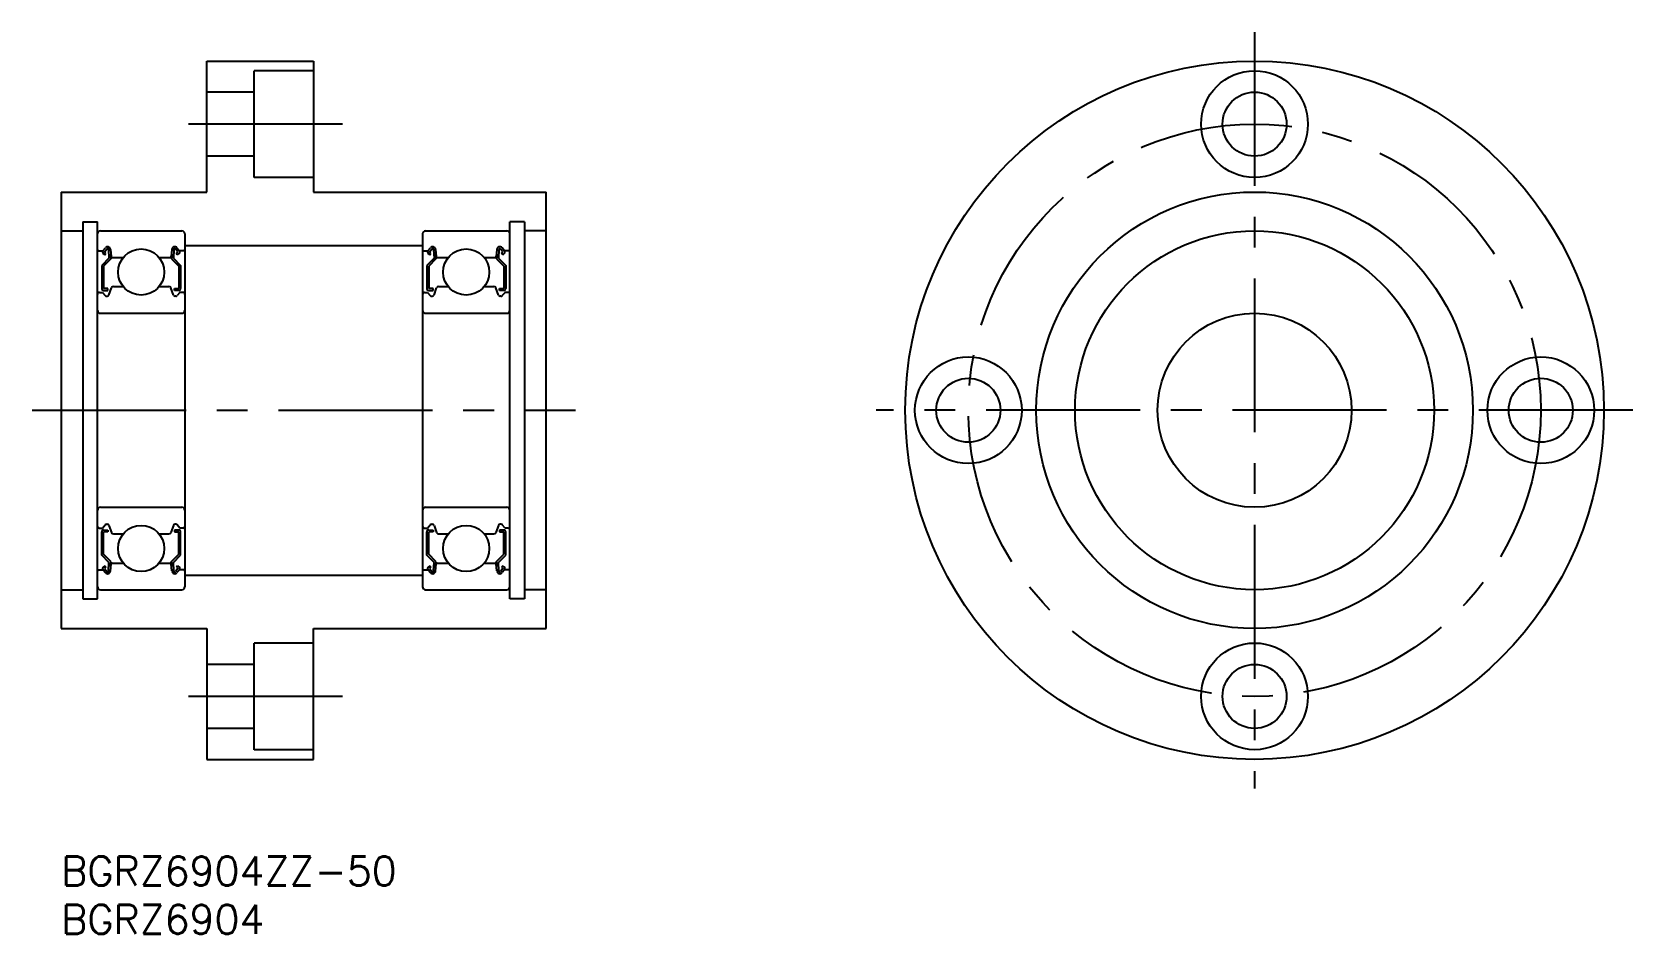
# Model space of a CAD drawing. Extents: x -3 to 162, y -8 to 85.
import ezdxf

# ---------------------------------------------------------------- set-up
doc = ezdxf.new("R2010")
doc.units = 0
doc.header["$LTSCALE"] = 0.5
doc.linetypes.add('CENTER', pattern=[50.8, 31.75, -6.35, 6.35, -6.35])
doc.layers.get('0').update_dxf_attribs({"linetype": 'CONTINUOUS'})
for name, color, linetype in [('CENTER', 1, 'CENTER'), ('MSM_CONTINUOUS', 7, 'CONTINUOUS'), ('MSM_PART_NUMBER', 7, 'CONTINUOUS')]:
    doc.layers.add(name, color=color, linetype=linetype)
doc.styles.get("Standard").update_dxf_attribs({"font": 'txt.shx', "height": 3, "bigfont": 'bigfont.shx'})

# ---------------------------------------------------------------- blocks, each defined once
blk = doc.blocks.new('*U2')
at = {"layer": 'MSM_PART_NUMBER'}
blk.add_text('BGRZ6904ZZ-50', height=3, dxfattribs=at).set_placement((0, -3))
blk = doc.blocks.new('*U3')
at = {"layer": 'MSM_PART_NUMBER'}
blk.add_text('BGRZ6904', height=3, dxfattribs=at).set_placement((0, -8))

msp = doc.modelspace()

# ---------------------------------------------------------------- linework, layer by layer
for p, q in [((15, 68.5), (15, 82)), ((15, 82), (26, 82)), ((19.9, 70), (19.9, 81)), ((26, 81), (19.9, 81)), ((26, 82), (26, 68.5)), ((19.9, 78.8), (15, 78.8)), ((19.9, 72.2), (15, 72.2)), ((26, 70), (19.9, 70)), ((0, 68.5), (0, 23.5)), ((0, 68.5), (15, 68.5)), ((26, 68.5), (50, 68.5)), ((50, 23.5), (50, 68.5)), ((0, 64.5), (2.25, 64.5)), ((2.25, 65.42), (2.25, 26.57)), ((2.25, 65.42), (3.75, 65.42)), ((3.75, 26.57), (3.75, 65.42)), ((4.05, 64.5), (12.45, 64.5)), ((37.55, 64.5), (45.95, 64.5)), ((46.25, 26.57), (46.25, 65.42)), ((47.75, 65.42), (46.25, 65.42)), ((47.75, 65.42), (47.75, 26.57)), ((50, 64.5), (47.75, 64.5)), ((4.31, 62.45), (4.56, 62.75)), ((12.19, 62.45), (11.94, 62.74)), ((12.75, 64.2), (12.75, 27.8)), ((12.75, 63), (37.25, 63)), ((37.25, 64.2), (37.25, 27.8)), ((37.81, 62.45), (38.06, 62.75)), ((45.69, 62.45), (45.44, 62.74)), ((3.85, 62.45), (4.31, 62.45)), ((4.93, 61.68), (4.18, 60.93)), ((4.49, 62.04), (4.33, 62.17)), ((5.13, 61.6), (4.38, 60.85)), ((4.46, 62.32), (4.71, 62.62)), ((4.62, 62.19), (4.46, 62.32)), ((4.49, 62.04), (4.62, 62.19)), ((4.89, 62.56), (4.93, 61.68)), ((5.09, 62.58), (5.15, 61.84)), ((5.13, 62.07), (5.13, 61.6)), ((5.25, 61.75), (6.4, 61.75)), ((10.1, 61.75), (11.25, 61.75)), ((11.41, 62.57), (11.35, 61.84)), ((11.37, 62.07), (11.37, 61.6)), ((11.37, 61.6), (12.12, 60.85)), ((11.61, 62.56), (11.57, 61.68)), ((11.57, 61.68), (12.32, 60.93)), ((12.04, 62.32), (11.79, 62.61)), ((11.88, 62.19), (12.04, 62.32)), ((12.01, 62.04), (11.88, 62.19)), ((12.01, 62.04), (12.16, 62.17)), ((12.65, 62.45), (12.19, 62.45)), ((37.35, 62.45), (37.81, 62.45)), ((38.43, 61.68), (37.68, 60.93)), ((37.99, 62.04), (37.83, 62.17)), ((38.63, 61.6), (37.88, 60.85)), ((37.96, 62.32), (38.21, 62.62)), ((38.12, 62.19), (37.96, 62.32)), ((37.99, 62.04), (38.12, 62.19)), ((38.39, 62.56), (38.43, 61.68)), ((38.59, 62.58), (38.65, 61.84)), ((38.63, 62.07), (38.63, 61.6)), ((38.75, 61.75), (39.9, 61.75)), ((43.6, 61.75), (44.75, 61.75)), ((44.91, 62.57), (44.85, 61.84)), ((44.87, 62.07), (44.87, 61.6)), ((44.87, 61.6), (45.62, 60.85)), ((45.11, 62.56), (45.07, 61.68)), ((45.07, 61.68), (45.82, 60.93)), ((45.54, 62.32), (45.29, 62.61)), ((45.38, 62.19), (45.54, 62.32)), ((45.51, 62.04), (45.38, 62.19)), ((45.51, 62.04), (45.66, 62.17)), ((46.15, 62.45), (45.69, 62.45)), ((4.18, 60.93), (4.18, 58.55)), ((4.38, 60.85), (4.38, 58.55)), ((12.12, 60.85), (12.12, 58.55)), ((12.32, 60.93), (12.32, 58.55)), ((37.68, 60.93), (37.68, 58.55)), ((37.88, 60.85), (37.88, 58.55)), ((45.62, 60.85), (45.62, 58.55)), ((45.82, 60.93), (45.82, 58.55)), ((3.95, 58.15), (4.25, 58.15)), ((4.25, 58.15), (4.53, 57.82)), ((4.83, 58.55), (4.38, 58.55)), ((4.38, 58.35), (4.83, 58.35)), ((4.68, 57.75), (4.74, 57.75)), ((4.83, 58.35), (4.83, 58.55)), ((4.93, 57.88), (5.2, 58.62)), ((5.39, 58.75), (6.4, 58.75)), ((10.1, 58.75), (11.11, 58.75)), ((11.57, 57.88), (11.3, 58.62)), ((11.67, 58.55), (12.12, 58.55)), ((11.67, 58.35), (11.67, 58.55)), ((12.12, 58.35), (11.67, 58.35)), ((11.82, 57.75), (11.76, 57.75)), ((12.25, 58.15), (11.97, 57.82)), ((12.55, 58.15), (12.25, 58.15)), ((37.45, 58.15), (37.75, 58.15)), ((37.75, 58.15), (38.03, 57.82)), ((38.33, 58.55), (37.88, 58.55)), ((37.88, 58.35), (38.33, 58.35)), ((38.18, 57.75), (38.24, 57.75)), ((38.33, 58.35), (38.33, 58.55)), ((38.43, 57.88), (38.7, 58.62)), ((38.89, 58.75), (39.9, 58.75)), ((43.6, 58.75), (44.61, 58.75)), ((45.07, 57.88), (44.8, 58.62)), ((45.17, 58.55), (45.62, 58.55)), ((45.17, 58.35), (45.17, 58.55)), ((45.62, 58.35), (45.17, 58.35)), ((45.32, 57.75), (45.26, 57.75)), ((45.75, 58.15), (45.47, 57.82)), ((46.05, 58.15), (45.75, 58.15)), ((4.05, 56), (12.45, 56)), ((37.55, 56), (45.95, 56)), ((4.05, 36), (12.45, 36)), ((37.55, 36), (45.95, 36)), ((3.95, 33.85), (4.25, 33.85)), ((4.18, 31.07), (4.18, 33.45)), ((4.25, 33.85), (4.53, 34.18)), ((4.38, 33.65), (4.83, 33.65)), ((4.38, 31.15), (4.38, 33.45)), ((4.83, 33.45), (4.38, 33.45)), ((4.68, 34.25), (4.74, 34.25)), ((4.83, 33.65), (4.83, 33.45)), ((4.93, 34.12), (5.2, 33.38)), ((5.39, 33.25), (6.4, 33.25)), ((5.64, 33.25), (5.64, 33.25)), ((10.1, 33.25), (11.11, 33.25)), ((11.57, 34.12), (11.3, 33.38)), ((12.12, 33.65), (11.67, 33.65)), ((11.67, 33.65), (11.67, 33.45)), ((11.67, 33.45), (12.12, 33.45)), ((11.82, 34.25), (11.76, 34.25)), ((12.25, 33.85), (11.97, 34.18)), ((12.12, 31.15), (12.12, 33.45)), ((12.55, 33.85), (12.25, 33.85)), ((12.32, 31.07), (12.32, 33.45)), ((37.45, 33.85), (37.75, 33.85)), ((37.68, 31.07), (37.68, 33.45)), ((37.75, 33.85), (38.03, 34.18)), ((37.88, 33.65), (38.33, 33.65)), ((37.88, 31.15), (37.88, 33.45)), ((38.33, 33.45), (37.88, 33.45)), ((38.18, 34.25), (38.24, 34.25)), ((38.33, 33.65), (38.33, 33.45)), ((38.43, 34.12), (38.7, 33.38)), ((38.89, 33.25), (39.9, 33.25)), ((39.14, 33.25), (39.14, 33.25)), ((43.6, 33.25), (44.61, 33.25)), ((45.07, 34.12), (44.8, 33.38)), ((45.62, 33.65), (45.17, 33.65)), ((45.17, 33.65), (45.17, 33.45)), ((45.17, 33.45), (45.62, 33.45)), ((45.32, 34.25), (45.26, 34.25)), ((45.75, 33.85), (45.47, 34.18)), ((45.62, 31.15), (45.62, 33.45)), ((46.05, 33.85), (45.75, 33.85)), ((45.82, 31.07), (45.82, 33.45)), ((4.93, 30.32), (4.18, 31.07)), ((4.49, 29.96), (4.33, 29.83)), ((5.13, 30.4), (4.38, 31.15)), ((4.62, 29.81), (4.46, 29.68)), ((4.49, 29.96), (4.62, 29.81)), ((4.89, 29.44), (4.93, 30.32)), ((5.09, 29.42), (5.15, 30.16)), ((5.13, 29.93), (5.13, 30.4)), ((5.25, 30.25), (6.4, 30.25)), ((10.1, 30.25), (11.25, 30.25)), ((11.41, 29.43), (11.35, 30.16)), ((11.37, 30.4), (12.12, 31.15)), ((11.37, 29.93), (11.37, 30.4)), ((11.57, 30.32), (12.32, 31.07)), ((11.61, 29.44), (11.57, 30.32)), ((12.01, 29.96), (11.88, 29.81)), ((11.88, 29.81), (12.04, 29.68)), ((12.01, 29.96), (12.16, 29.83)), ((38.43, 30.32), (37.68, 31.07)), ((37.99, 29.96), (37.83, 29.83)), ((38.63, 30.4), (37.88, 31.15)), ((38.12, 29.81), (37.96, 29.68)), ((37.99, 29.96), (38.12, 29.81)), ((38.39, 29.44), (38.43, 30.32)), ((38.59, 29.42), (38.65, 30.16)), ((38.63, 29.93), (38.63, 30.4)), ((38.75, 30.25), (39.9, 30.25)), ((43.6, 30.25), (44.75, 30.25)), ((44.91, 29.43), (44.85, 30.16)), ((44.87, 30.4), (45.62, 31.15)), ((44.87, 29.93), (44.87, 30.4)), ((45.07, 30.32), (45.82, 31.07)), ((45.11, 29.44), (45.07, 30.32)), ((45.51, 29.96), (45.38, 29.81)), ((45.38, 29.81), (45.54, 29.68)), ((45.51, 29.96), (45.66, 29.83)), ((3.85, 29.55), (4.31, 29.55)), ((4.31, 29.55), (4.56, 29.25)), ((4.46, 29.68), (4.71, 29.38)), ((12.04, 29.68), (11.79, 29.39)), ((12.19, 29.55), (11.94, 29.26)), ((12.65, 29.55), (12.19, 29.55)), ((12.75, 29), (37.25, 29)), ((37.35, 29.55), (37.81, 29.55)), ((37.81, 29.55), (38.06, 29.25)), ((37.96, 29.68), (38.21, 29.38)), ((45.54, 29.68), (45.29, 29.39)), ((45.69, 29.55), (45.44, 29.26)), ((46.15, 29.55), (45.69, 29.55)), ((0, 27.5), (2.25, 27.5)), ((2.25, 26.57), (3.75, 26.57)), ((4.05, 27.5), (12.45, 27.5)), ((37.55, 27.5), (45.95, 27.5)), ((47.75, 26.57), (46.25, 26.57)), ((50, 27.5), (47.75, 27.5)), ((0, 23.5), (15, 23.5)), ((15, 23.5), (15, 10)), ((26, 23.5), (50, 23.5)), ((26, 10), (26, 23.5)), ((19.9, 11), (19.9, 22)), ((26, 22), (19.9, 22)), ((19.9, 19.8), (15, 19.8)), ((19.9, 13.2), (15, 13.2)), ((15, 10), (26, 10)), ((26, 11), (19.9, 11))]:
    msp.add_line(p, q)
for centre, radius in [((123, 46), 36), ((123, 75.5), 5.5), ((123, 75.5), 3.3), ((123, 46), 22.5), ((123, 46), 18.5), ((8.25, 60.25), 2.38), ((41.75, 60.25), 2.38), ((123, 46), 10), ((93.5, 46), 5.5), ((152.5, 46), 5.5), ((93.5, 46), 3.3), ((152.5, 46), 3.3), ((8.25, 31.75), 2.38), ((41.75, 31.75), 2.38), ((123, 16.5), 5.5), ((123, 16.5), 3.3)]:
    msp.add_circle(centre, radius)
for centre, radius, start, end in [((4.05, 64.2), 0.3, 90, 180), ((12.45, 64.2), 0.3, 0, 90), ((37.55, 64.2), 0.3, 90, 180), ((45.95, 64.2), 0.3, 0, 90), ((4.79, 62.55), 0.3, 4.9967, 140.001), ((11.71, 62.55), 0.303, 40.0459, 175.0792), ((38.29, 62.55), 0.3, 4.9967, 140.001), ((45.21, 62.55), 0.303, 40.0459, 175.0792), ((3.85, 62.55), 0.1, 180, 270), ((4.46, 62.32), 0.2, 140.001, 230.0801), ((4.79, 62.56), 0.1, 2.8199, 140.0012), ((5.25, 61.85), 0.1, 184.9967, 269.9995), ((11.25, 61.85), 0.1, 269.9995, 354.8557), ((11.71, 62.55), 0.103, 39.874, 175.0048), ((12.04, 62.32), 0.2, 309.9138, 40.1318), ((12.65, 62.55), 0.1, 269.9995, 359.9913), ((37.35, 62.55), 0.1, 180, 270), ((37.96, 62.32), 0.2, 140.001, 230.0801), ((38.29, 62.56), 0.1, 2.8199, 140.0012), ((38.75, 61.85), 0.1, 184.9967, 269.9995), ((44.75, 61.85), 0.1, 269.9995, 354.8557), ((45.21, 62.55), 0.103, 39.874, 175.0048), ((45.54, 62.32), 0.2, 309.9138, 40.1318), ((46.15, 62.55), 0.1, 269.9995, 359.9913), ((3.95, 57.95), 0.2, 90, 180), ((4.38, 58.55), 0.2, 180, 270), ((4.68, 57.95), 0.2, 219.9921, 270), ((4.74, 57.95), 0.2, 270, 339.9919), ((5.39, 58.55), 0.2, 90, 159.9919), ((11.11, 58.55), 0.2, 19.8845, 90.0002), ((11.76, 57.95), 0.2, 199.8883, 269.9998), ((11.82, 57.95), 0.2, 269.9998, 319.8616), ((12.12, 58.55), 0.2, 269.9998, 359.9956), ((12.55, 57.95), 0.2, 359.9956, 90.0002), ((37.45, 57.95), 0.2, 90, 180), ((37.88, 58.55), 0.2, 180, 270), ((38.18, 57.95), 0.2, 219.9921, 270), ((38.24, 57.95), 0.2, 270, 339.9919), ((38.89, 58.55), 0.2, 90, 159.9919), ((44.61, 58.55), 0.2, 19.8845, 90.0002), ((45.26, 57.95), 0.2, 199.8883, 269.9998), ((45.32, 57.95), 0.2, 269.9998, 319.8616), ((45.62, 58.55), 0.2, 269.9998, 359.9956), ((46.05, 57.95), 0.2, 359.9956, 90.0002), ((4.05, 56.3), 0.3, 180, 270), ((12.45, 56.3), 0.3, 270, 0), ((37.55, 56.3), 0.3, 180, 270), ((45.95, 56.3), 0.3, 270, 0), ((4.05, 35.7), 0.3, 90, 180), ((12.45, 35.7), 0.3, 0, 90), ((37.55, 35.7), 0.3, 90, 180), ((45.95, 35.7), 0.3, 0, 90), ((3.95, 34.05), 0.2, 180, 270), ((4.38, 33.45), 0.2, 90, 180), ((4.68, 34.05), 0.2, 90, 140.0079), ((4.74, 34.05), 0.2, 20.0081, 90), ((5.39, 33.45), 0.2, 200.0081, 270), ((11.11, 33.45), 0.2, 269.9998, 340.1155), ((11.76, 34.05), 0.2, 90.0002, 160.1117), ((11.82, 34.05), 0.2, 40.1384, 90.0002), ((12.12, 33.45), 0.2, 0.0044, 90.0002), ((12.55, 34.05), 0.2, 269.9998, 0.0044), ((37.45, 34.05), 0.2, 180, 270), ((37.88, 33.45), 0.2, 90, 180), ((38.18, 34.05), 0.2, 90, 140.0079), ((38.24, 34.05), 0.2, 20.0081, 90), ((38.89, 33.45), 0.2, 200.0081, 270), ((44.61, 33.45), 0.2, 269.9998, 340.1155), ((45.26, 34.05), 0.2, 90.0002, 160.1117), ((45.32, 34.05), 0.2, 40.1384, 90.0002), ((45.62, 33.45), 0.2, 0.0044, 90.0002), ((46.05, 34.05), 0.2, 269.9998, 0.0044), ((4.46, 29.68), 0.2, 129.9199, 219.999), ((5.25, 30.15), 0.1, 90.0005, 175.0033), ((11.25, 30.15), 0.1, 5.1443, 90.0005), ((12.04, 29.68), 0.2, 319.8682, 50.0862), ((37.96, 29.68), 0.2, 129.9199, 219.999), ((38.75, 30.15), 0.1, 90.0005, 175.0033), ((44.75, 30.15), 0.1, 5.1443, 90.0005), ((45.54, 29.68), 0.2, 319.8682, 50.0862), ((3.85, 29.45), 0.1, 90, 180), ((4.79, 29.45), 0.3, 219.999, 355.0033), ((4.79, 29.44), 0.1, 219.9988, 357.1801), ((11.71, 29.45), 0.303, 184.9207, 319.9541), ((11.71, 29.45), 0.103, 184.9952, 320.126), ((12.65, 29.45), 0.1, 0.0087, 90.0005), ((37.35, 29.45), 0.1, 90, 180), ((38.29, 29.45), 0.3, 219.999, 355.0033), ((38.29, 29.44), 0.1, 219.9988, 357.1801), ((45.21, 29.45), 0.303, 184.9207, 319.9541), ((45.21, 29.45), 0.103, 184.9952, 320.126), ((46.15, 29.45), 0.1, 0.0087, 90.0005), ((4.05, 27.8), 0.3, 180, 270), ((12.45, 27.8), 0.3, 270, 0), ((37.55, 27.8), 0.3, 180, 270), ((45.95, 27.8), 0.3, 270, 0)]:
    msp.add_arc(centre, radius, start, end)
at = {"layer": 'CENTER'}
for p, q in [((123, 85), (123, 7)), ((29, 75.5), (12, 75.5)), ((-3, 46), (53, 46)), ((162, 46), (84, 46)), ((29, 16.5), (12, 16.5))]:
    msp.add_line(p, q, dxfattribs=at)
msp.add_circle((123, 46), 29.5, dxfattribs=at)

# ---------------------------------------------------------------- block references
at = {"layer": 'MSM_CONTINUOUS'}
for name in ['*U2', '*U3']:
    msp.add_blockref(name, (0, 0), dxfattribs=at)

doc.saveas('drawing.dxf')
